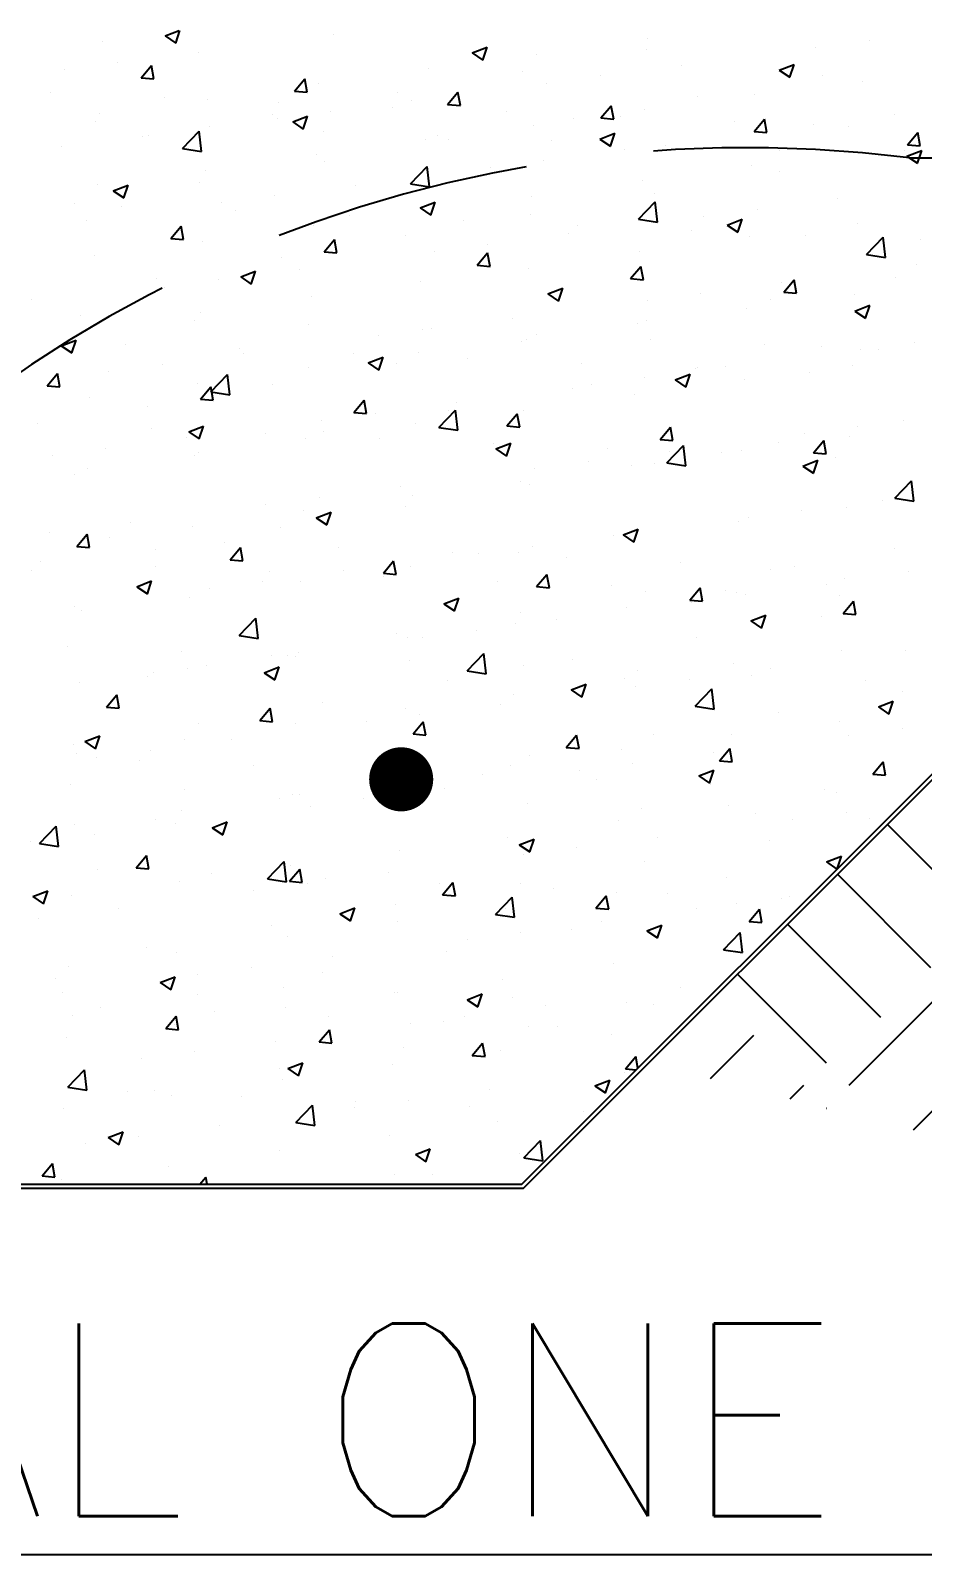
# Model space of a CAD drawing. Header units: inches. Extents: x -25328 to 8149, y -5530 to 4336.
# Drawn here: x 2849.33 to 2863.23, y -3275.64 to -3251.88 of the extents above; entities that cross this region are included whole.
import ezdxf

# ---------------------------------------------------------------- set-up
doc = ezdxf.new("R2010")
doc.units = ezdxf.units.IN
doc.header["$LTSCALE"] = 16
doc.header["$MEASUREMENT"] = 0
doc.linetypes.add('HIDDEN', pattern=[0.375, 0.25, -0.125])
doc.layers.get('0').update_dxf_attribs({"linetype": 'CONTINUOUS'})
for name, color, linetype in [('CONC', 3, 'CONTINUOUS'), ('HATCH', 8, 'CONTINUOUS'), ('TEXT', 11, 'CONTINUOUS')]:
    doc.layers.add(name, color=color, linetype=linetype)
doc.styles.add('PAYTS NOTES', font='romans.shx', dxfattribs={"width": 0.7, "height": 4.5})

# ---------------------------------------------------------------- blocks, each defined once
blk = doc.blocks.new('*X29')
at = {"color": 0}
for p, q in [((373.967, 183.415), (373.967, 183.415)), ((376.895, 183.697), (377.553, 183.95)), ((376.895, 183.697), (377.392, 183.362)), ((377.392, 183.362), (377.59, 183.95)), ((384.775, 183.774), (384.775, 183.774)), ((399.47, 183.57), (399.47, 183.57)), ((409.861, 183.479), (409.861, 183.479)), ((378.46, 182.943), (378.46, 182.943)), ((391.266, 182.897), (391.966, 183.165)), ((391.266, 182.897), (391.763, 182.561)), ((391.763, 182.561), (391.966, 183.165)), ((394.276, 182.82), (394.276, 182.82)), ((399.434, 183.039), (399.434, 183.039)), ((407.357, 183.15), (407.357, 183.15)), ((372.169, 182.115), (372.169, 182.115)), ((374.673, 182.444), (374.673, 182.444)), ((375.773, 181.739), (376.255, 182.314)), ((376.371, 181.687), (376.255, 182.314)), ((389.225, 182.18), (389.225, 182.18)), ((393.602, 182.038), (393.602, 182.038)), ((401.042, 182.318), (401.042, 182.318)), ((405.637, 182.096), (406.337, 182.364)), ((405.637, 182.096), (406.135, 181.76)), ((406.135, 181.76), (406.337, 182.364)), ((375.773, 181.739), (376.371, 181.687)), ((382.946, 181.112), (383.428, 181.686)), ((383.543, 181.059), (383.428, 181.686)), ((384.091, 181.476), (384.091, 181.476)), ((394.751, 181.49), (394.751, 181.49)), ((397.254, 181.82), (397.254, 181.82)), ((407.662, 181.844), (407.662, 181.844)), ((409.534, 181.585), (409.534, 181.585)), ((371.511, 181.037), (371.511, 181.037)), ((376.849, 180.812), (376.849, 180.812)), ((378.897, 180.726), (378.897, 180.726)), ((382.187, 180.586), (382.187, 180.586)), ((382.946, 181.112), (383.543, 181.06)), ((387.77, 181.037), (387.77, 181.037)), ((388.435, 180.659), (388.435, 180.659)), ((390.118, 180.484), (390.6, 181.059)), ((390.118, 180.484), (390.716, 180.432)), ((390.716, 180.432), (390.6, 181.059)), ((401.83, 180.843), (401.83, 180.843)), ((404.483, 180.945), (404.483, 180.945)), ((373.846, 180.086), (373.846, 180.086)), ((381.938, 180.036), (381.938, 180.036)), ((382.145, 179.83), (382.145, 179.83)), ((382.864, 179.671), (383.564, 179.94)), ((383.361, 179.335), (383.564, 179.94)), ((384.648, 180.16), (384.648, 180.16)), ((387.526, 180.36), (387.526, 180.36)), ((392.864, 180.135), (392.864, 180.135)), ((395.998, 179.842), (395.998, 179.842)), ((397.291, 179.857), (397.773, 180.431)), ((397.291, 179.857), (397.889, 179.805)), ((397.889, 179.804), (397.773, 180.431)), ((398.202, 179.909), (398.202, 179.909)), ((399.348, 180.241), (399.348, 180.241)), ((404.463, 179.229), (404.946, 179.804)), ((405.061, 179.177), (404.946, 179.804)), ((411.017, 180.034), (411.017, 180.034)), ((373.619, 179.694), (373.619, 179.694)), ((377.71, 178.427), (378.489, 179.238)), ((378.599, 178.288), (378.489, 179.238)), ((378.958, 179.468), (378.958, 179.468)), ((382.864, 179.671), (383.361, 179.336)), ((384.296, 179.243), (384.296, 179.243)), ((394.154, 179.491), (394.154, 179.491)), ((397.235, 178.87), (397.935, 179.139)), ((397.732, 178.535), (397.935, 179.139)), ((403.54, 179.684), (403.54, 179.684)), ((404.463, 179.229), (405.061, 179.177)), ((404.726, 179.206), (404.726, 179.206)), ((407.23, 179.535), (407.23, 179.535)), ((408.879, 179.458), (408.879, 179.458)), ((411.636, 178.602), (412.118, 179.176)), ((412.234, 178.549), (412.118, 179.176)), ((372.042, 178.5), (372.042, 178.5)), ((375.829, 178.999), (375.829, 178.999)), ((376.106, 179.034), (376.106, 179.034)), ((377.71, 178.427), (378.599, 178.289)), ((389.103, 178.851), (389.103, 178.851)), ((389.634, 179.017), (389.634, 179.017)), ((390.166, 178.841), (390.166, 178.841)), ((394.972, 178.792), (394.972, 178.792)), ((397.235, 178.87), (397.732, 178.535)), ((398.411, 178.374), (398.411, 178.374)), ((400.311, 178.566), (400.311, 178.566)), ((405.649, 178.341), (405.649, 178.341)), ((411.481, 178.344), (411.481, 178.344)), ((411.606, 178.069), (412.306, 178.338)), ((411.636, 178.602), (412.234, 178.55)), ((412.104, 177.734), (412.307, 178.338)), ((383.969, 178.147), (383.969, 178.147)), ((384.334, 177.84), (384.334, 177.84)), ((394.624, 177.875), (394.624, 177.875)), ((404.361, 177.616), (404.361, 177.616)), ((409.412, 178.256), (409.412, 178.256)), ((410.987, 178.115), (410.987, 178.115)), ((411.606, 178.069), (412.104, 177.734)), ((378.775, 177.397), (378.775, 177.397)), ((388.382, 176.771), (389.161, 177.583)), ((389.272, 176.633), (389.161, 177.583)), ((392.12, 177.546), (392.12, 177.546)), ((399.227, 176.912), (399.227, 176.912)), ((405.649, 177.343), (405.649, 177.343)), ((373.724, 176.757), (373.724, 176.757)), ((374.461, 176.446), (375.162, 176.715)), ((374.461, 176.446), (374.959, 176.11)), ((374.959, 176.11), (375.162, 176.714)), ((378.503, 176.839), (378.503, 176.839)), ((382.017, 176.216), (382.017, 176.216)), ((385.805, 176.714), (385.805, 176.714)), ((388.382, 176.771), (389.272, 176.634)), ((399.817, 176.342), (399.817, 176.342)), ((372.671, 175.838), (372.671, 175.838)), ((374.86, 175.728), (374.86, 175.728)), ((379.514, 175.886), (379.514, 175.886)), ((380.198, 175.503), (380.198, 175.503)), ((388.833, 175.645), (389.533, 175.914)), ((388.833, 175.645), (389.33, 175.31)), ((388.982, 175.522), (388.982, 175.522)), ((389.33, 175.309), (389.533, 175.913)), ((394.033, 176.162), (394.033, 176.162)), ((399.055, 175.116), (399.834, 175.928)), ((399.944, 174.978), (399.834, 175.928)), ((404.599, 175.591), (404.599, 175.591)), ((408.386, 176.09), (408.386, 176.09)), ((373.199, 175.055), (373.199, 175.055)), ((377.161, 174.218), (377.643, 174.792)), ((377.758, 174.165), (377.643, 174.792)), ((383.847, 174.818), (383.847, 174.818)), ((385.536, 175.277), (385.536, 175.277)), ((390.874, 175.052), (390.874, 175.052)), ((393.985, 175.341), (393.985, 175.341)), ((396.213, 174.826), (396.213, 174.826)), ((399.055, 175.116), (399.944, 174.978)), ((402.096, 175.261), (402.096, 175.261)), ((403.204, 174.844), (403.904, 175.113)), ((403.204, 174.844), (403.701, 174.509)), ((403.702, 174.508), (403.904, 175.113)), ((409.29, 174.927), (409.29, 174.927)), ((377.161, 174.218), (377.758, 174.165)), ((378.653, 174.068), (378.653, 174.068)), ((384.333, 173.59), (384.815, 174.165)), ((384.931, 173.537), (384.815, 174.164)), ((388.154, 174.34), (388.154, 174.34)), ((395.78, 174.43), (395.78, 174.43)), ((401.551, 174.601), (401.551, 174.601)), ((404.239, 174.287), (404.239, 174.287)), ((406.889, 174.375), (406.889, 174.375)), ((409.727, 173.461), (410.506, 174.273)), ((410.617, 173.323), (410.506, 174.273)), ((412.227, 174.15), (412.227, 174.15)), ((373.602, 173.428), (373.602, 173.428)), ((382.322, 173.339), (382.322, 173.339)), ((384.333, 173.59), (384.931, 173.538)), ((389.49, 173.602), (389.49, 173.602)), ((391.506, 172.963), (391.988, 173.537)), ((392.104, 172.91), (391.988, 173.537)), ((391.993, 173.931), (391.993, 173.931)), ((399.105, 173.583), (399.105, 173.583)), ((409.727, 173.461), (410.617, 173.323)), ((380.43, 172.42), (381.131, 172.688)), ((380.928, 172.084), (381.131, 172.688)), ((383.174, 172.77), (383.174, 172.77)), ((391.506, 172.963), (392.103, 172.91)), ((393.911, 172.833), (393.911, 172.833)), ((398.678, 172.335), (399.16, 172.91)), ((399.276, 172.282), (399.161, 172.909)), ((412.071, 172.977), (412.071, 172.977)), ((376.49, 172.338), (376.49, 172.338)), ((376.883, 171.942), (376.883, 171.942)), ((379.387, 172.272), (379.387, 172.272)), ((380.43, 172.42), (380.928, 172.084)), ((388.86, 172.193), (388.86, 172.193)), ((398.678, 172.335), (399.276, 172.283)), ((405.756, 172.145), (405.756, 172.145)), ((405.851, 171.707), (406.333, 172.282)), ((406.449, 171.655), (406.333, 172.282)), ((411.068, 172.378), (411.068, 172.378)), ((370.658, 171.337), (370.658, 171.337)), ((383.726, 171.489), (383.726, 171.489)), ((394.802, 171.619), (395.502, 171.888)), ((394.802, 171.619), (395.299, 171.283)), ((395.299, 171.283), (395.502, 171.887)), ((399.465, 171.317), (399.465, 171.317)), ((401.968, 171.647), (401.968, 171.647)), ((405.236, 171.377), (405.236, 171.377)), ((405.851, 171.707), (406.449, 171.655)), ((409.169, 171.598), (409.169, 171.598)), ((372.912, 170.618), (372.912, 170.618)), ((378.532, 170.739), (378.532, 170.739)), ((393.15, 170.486), (393.15, 170.486)), ((404.118, 170.958), (404.118, 170.958)), ((409.173, 170.818), (409.873, 171.087)), ((409.173, 170.818), (409.67, 170.482)), ((409.671, 170.482), (409.873, 171.086)), ((373.481, 170.099), (373.481, 170.099)), ((378.251, 170.393), (378.251, 170.393)), ((383.589, 170.167), (383.589, 170.167)), ((388.927, 169.942), (388.927, 169.942)), ((389.362, 169.987), (389.362, 169.987)), ((398.983, 170.254), (398.983, 170.254)), ((399.404, 170.376), (399.404, 170.376)), ((372.028, 169.194), (372.728, 169.463)), ((372.028, 169.194), (372.526, 168.859)), ((372.526, 168.859), (372.729, 169.463)), ((375.021, 169.275), (375.021, 169.275)), ((386.859, 169.658), (386.859, 169.658)), ((393.572, 169.375), (393.572, 169.375)), ((393.79, 169.504), (393.79, 169.504)), ((394.265, 169.716), (394.265, 169.716)), ((399.603, 169.491), (399.603, 169.491)), ((404.942, 169.265), (404.942, 169.265)), ((407.632, 169.181), (407.632, 169.181)), ((411.944, 169.362), (411.944, 169.362)), ((380.359, 169.05), (380.359, 169.05)), ((380.543, 168.826), (380.543, 168.826)), ((385.697, 168.824), (385.697, 168.824)), ((386.4, 168.394), (387.1, 168.662)), ((386.4, 168.394), (386.897, 168.058)), ((386.897, 168.058), (387.1, 168.662)), ((387.741, 168.374), (387.741, 168.374)), ((388.738, 168.864), (388.738, 168.864)), ((391.035, 168.599), (391.035, 168.599)), ((396.374, 168.373), (396.374, 168.373)), ((409.441, 169.033), (409.441, 169.033)), ((410.28, 169.04), (410.28, 169.04)), ((371.375, 167.323), (371.858, 167.898)), ((371.973, 167.271), (371.858, 167.897)), ((374.253, 167.998), (374.253, 167.998)), ((376.756, 168.328), (376.756, 168.328)), ((379.036, 167.03), (379.815, 167.842)), ((379.925, 166.892), (379.815, 167.842)), ((383.604, 168.16), (383.604, 168.16)), ((399.338, 167.703), (399.338, 167.703)), ((400.771, 167.593), (401.471, 167.861)), ((401.268, 167.257), (401.471, 167.861)), ((401.712, 168.147), (401.712, 168.147)), ((401.801, 168.18), (401.801, 168.18)), ((403.125, 168.201), (403.125, 168.201)), ((403.996, 167.629), (403.996, 167.629)), ((407.05, 167.922), (407.05, 167.922)), ((409.047, 168.27), (409.047, 168.27)), ((371.375, 167.323), (371.973, 167.271)), ((378.41, 167.41), (378.41, 167.41)), ((378.548, 166.696), (379.03, 167.27)), ((379.146, 166.643), (379.03, 167.27)), ((379.036, 167.03), (379.925, 166.892)), ((381.909, 167.373), (381.909, 167.373)), ((395.969, 167.179), (395.969, 167.179)), ((396.834, 167.373), (396.834, 167.373)), ((398.862, 166.925), (398.862, 166.925)), ((400.771, 167.593), (401.268, 167.257)), ((373.359, 166.77), (373.359, 166.77)), ((376.077, 166.372), (376.077, 166.372)), ((378.548, 166.696), (379.146, 166.643)), ((385.721, 166.068), (386.203, 166.643)), ((386.318, 166.016), (386.203, 166.642)), ((390.519, 166.542), (390.519, 166.542)), ((370.923, 165.535), (370.923, 165.535)), ((384.228, 165.714), (384.228, 165.714)), ((385.721, 166.068), (386.318, 166.016)), ((386.732, 166.043), (386.732, 166.043)), ((388.617, 165.535), (388.617, 165.535)), ((389.708, 165.375), (390.487, 166.187)), ((390.137, 166.178), (390.137, 166.178)), ((390.598, 165.237), (390.487, 166.187)), ((392.893, 165.441), (393.375, 166.015)), ((393.491, 165.388), (393.375, 166.015)), ((393.668, 166.175), (393.668, 166.175)), ((411.451, 165.682), (411.451, 165.682)), ((376.261, 165.31), (376.261, 165.31)), ((377.913, 164.882), (377.913, 164.882)), ((377.997, 165.168), (378.697, 165.437)), ((377.997, 165.168), (378.495, 164.833)), ((378.495, 164.832), (378.698, 165.437)), ((381.599, 165.084), (381.599, 165.084)), ((383.483, 164.831), (383.483, 164.831)), ((384.305, 165.177), (384.305, 165.177)), ((386.937, 164.859), (386.937, 164.859)), ((389.708, 165.375), (390.598, 165.237)), ((392.893, 165.441), (393.491, 165.388)), ((400.066, 164.813), (400.548, 165.388)), ((400.066, 164.813), (400.664, 164.761)), ((400.664, 164.76), (400.548, 165.387)), ((406.81, 165.089), (406.81, 165.089)), ((408.926, 164.941), (408.926, 164.941)), ((409.313, 165.418), (409.313, 165.418)), ((374.125, 164.383), (374.125, 164.383)), ((378.289, 164.081), (378.289, 164.081)), ((378.473, 164.176), (378.473, 164.176)), ((392.276, 164.633), (392.276, 164.633)), ((392.369, 164.367), (393.069, 164.636)), ((392.369, 164.367), (392.866, 164.032)), ((392.866, 164.032), (393.069, 164.636)), ((397.614, 164.408), (397.614, 164.408)), ((400.381, 163.72), (401.159, 164.532)), ((400.494, 164.257), (400.494, 164.257)), ((401.27, 163.582), (401.16, 164.531)), ((402.952, 164.182), (402.952, 164.182)), ((403.875, 164.3), (403.875, 164.3)), ((405.62, 164.681), (405.62, 164.681)), ((407.238, 164.186), (407.721, 164.76)), ((407.238, 164.186), (407.836, 164.133)), ((407.836, 164.133), (407.721, 164.76)), ((371.622, 164.054), (371.622, 164.054)), ((373.238, 163.441), (373.238, 163.441)), ((394.204, 163.429), (394.204, 163.429)), ((396.707, 163.759), (396.707, 163.759)), ((398.74, 163.596), (398.74, 163.596)), ((399.788, 163.679), (399.788, 163.679)), ((400.381, 163.72), (401.27, 163.582)), ((406.74, 163.566), (407.44, 163.835)), ((406.74, 163.566), (407.237, 163.231)), ((407.237, 163.231), (407.44, 163.835)), ((408.29, 163.957), (408.29, 163.957)), ((372.641, 163.175), (372.641, 163.175)), ((393.546, 162.847), (393.546, 162.847)), ((393.956, 162.678), (393.956, 162.678)), ((411.053, 162.065), (411.832, 162.876)), ((411.942, 161.927), (411.832, 162.876)), ((384.101, 162.099), (384.101, 162.099)), ((387.888, 162.598), (387.888, 162.598)), ((388.495, 162.206), (388.495, 162.206)), ((410.47, 161.973), (410.47, 161.973)), ((411.053, 162.065), (411.942, 161.927)), ((381.597, 161.769), (381.597, 161.769)), ((383.361, 161.502), (383.361, 161.502)), ((383.966, 161.142), (384.667, 161.411)), ((384.464, 160.806), (384.667, 161.41)), ((388.124, 161.677), (388.124, 161.677)), ((406.683, 161.474), (406.683, 161.474)), ((408.804, 161.612), (408.804, 161.612)), ((375.282, 160.938), (375.282, 160.938)), ((378.167, 160.752), (378.167, 160.752)), ((382.292, 160.676), (382.292, 160.676)), ((383.966, 161.142), (384.464, 160.807)), ((398.338, 160.341), (399.038, 160.61)), ((398.835, 160.005), (399.038, 160.61)), ((403.753, 160.971), (403.753, 160.971)), ((404.179, 161.145), (404.179, 161.145)), ((371.495, 160.439), (371.495, 160.439)), ((372.763, 159.801), (373.245, 160.376)), ((372.763, 159.801), (373.361, 159.749)), ((373.116, 160.112), (373.116, 160.112)), ((373.361, 159.749), (373.245, 160.375)), ((374.314, 160.2), (374.314, 160.2)), ((379.652, 159.974), (379.652, 159.974)), ((394.076, 159.815), (394.076, 159.815)), ((397.864, 160.313), (397.864, 160.313)), ((398.338, 160.341), (398.835, 160.006)), ((398.619, 160.267), (398.619, 160.267)), ((371.084, 159.082), (371.084, 159.082)), ((376.46, 159.675), (376.46, 159.675)), ((379.936, 159.174), (380.418, 159.748)), ((379.936, 159.174), (380.533, 159.121)), ((380.533, 159.121), (380.418, 159.748)), ((384.99, 159.749), (384.99, 159.749)), ((387.108, 158.546), (387.59, 159.121)), ((387.706, 158.494), (387.59, 159.12)), ((390.328, 159.523), (390.328, 159.523)), ((391.573, 159.485), (391.573, 159.485)), ((393.425, 159.518), (393.425, 159.518)), ((395.667, 159.298), (395.667, 159.298)), ((401.005, 159.072), (401.005, 159.072)), ((411.039, 159.715), (411.039, 159.715)), ((370.628, 158.674), (370.628, 158.674)), ((376.422, 158.857), (376.422, 158.857)), ((381.76, 158.631), (381.76, 158.631)), ((385.257, 158.653), (385.257, 158.653)), ((387.099, 158.406), (387.099, 158.406)), ((387.108, 158.546), (387.706, 158.494)), ((388.374, 158.877), (388.374, 158.877)), ((394.281, 157.919), (394.763, 158.493)), ((394.879, 157.866), (394.763, 158.493)), ((405.207, 158.714), (405.207, 158.714)), ((406.343, 158.847), (406.343, 158.847)), ((411.681, 158.621), (411.681, 158.621)), ((375.564, 157.917), (376.264, 158.185)), ((375.564, 157.917), (376.062, 157.581)), ((376.062, 157.581), (376.264, 158.185)), ((378.967, 157.825), (378.967, 157.825)), ((381.47, 158.155), (381.47, 158.155)), ((383.239, 158.173), (383.239, 158.173)), ((392.437, 158.18), (392.437, 158.18)), ((394.281, 157.919), (394.878, 157.866)), ((397.775, 157.954), (397.775, 157.954)), ((399.375, 157.713), (399.375, 157.713)), ((401.453, 157.291), (401.935, 157.866)), ((402.051, 157.239), (401.936, 157.865)), ((403.113, 157.729), (403.113, 157.729)), ((403.631, 157.643), (403.631, 157.643)), ((407.839, 158.029), (407.839, 158.029)), ((408.682, 158.283), (408.682, 158.283)), ((372.651, 156.994), (372.651, 156.994)), ((378.045, 157.424), (378.045, 157.424)), ((389.935, 157.116), (390.636, 157.385)), ((389.935, 157.116), (390.433, 156.78)), ((390.433, 156.78), (390.636, 157.384)), ((398.497, 156.938), (398.497, 156.938)), ((401.453, 157.291), (402.051, 157.239)), ((401.549, 157.2), (401.549, 157.2)), ((404.052, 157.53), (404.052, 157.53)), ((408.452, 157.503), (408.452, 157.503)), ((408.626, 156.664), (409.108, 157.238)), ((409.224, 156.611), (409.108, 157.238)), ((372.994, 156.783), (372.994, 156.783)), ((380.362, 155.634), (381.14, 156.446)), ((381.251, 155.496), (381.141, 156.445)), ((393.543, 156.712), (393.543, 156.712)), ((395.233, 156.369), (395.233, 156.369)), ((404.307, 156.315), (405.007, 156.584)), ((404.307, 156.315), (404.804, 155.979)), ((404.804, 155.979), (405.007, 156.583)), ((407.603, 156.518), (407.603, 156.518)), ((408.626, 156.664), (409.224, 156.611)), ((380.362, 155.634), (381.251, 155.496)), ((387.711, 155.711), (387.711, 155.711)), ((388.252, 155.548), (388.252, 155.548)), ((388.942, 155.541), (388.942, 155.541)), ((391.446, 155.87), (391.446, 155.87)), ((393.303, 156.189), (393.303, 156.189)), ((401.771, 155.517), (401.771, 155.517)), ((372.324, 155.117), (372.324, 155.117)), ((377.662, 154.891), (377.662, 154.891)), ((383.118, 154.844), (383.118, 154.844)), ((391.034, 153.979), (391.813, 154.79)), ((391.923, 153.841), (391.813, 154.79)), ((408.561, 154.954), (408.561, 154.954)), ((411.524, 154.916), (411.524, 154.916)), ((377.924, 154.095), (377.924, 154.095)), ((378.839, 154.211), (378.839, 154.211)), ((381.533, 153.891), (382.233, 154.159)), ((381.879, 154.71), (381.879, 154.71)), ((382.031, 153.555), (382.234, 154.159)), ((382.627, 154.709), (382.627, 154.709)), ((383.001, 154.666), (383.001, 154.666)), ((388.339, 154.44), (388.339, 154.44)), ((393.677, 154.215), (393.677, 154.215)), ((395.939, 154.516), (395.939, 154.516)), ((403.51, 154.314), (403.51, 154.314)), ((405.209, 154.085), (405.209, 154.085)), ((372.873, 153.454), (372.873, 153.454)), ((376.047, 153.709), (376.047, 153.709)), ((376.336, 153.881), (376.336, 153.881)), ((381.533, 153.891), (382.031, 153.555)), ((390.107, 153.515), (390.107, 153.515)), ((391.034, 153.979), (391.923, 153.841)), ((398.375, 153.609), (398.375, 153.609)), ((399.015, 153.989), (399.015, 153.989)), ((401.421, 153.586), (401.421, 153.586)), ((404.354, 153.764), (404.354, 153.764)), ((409.692, 153.538), (409.692, 153.538)), ((374.15, 152.279), (374.633, 152.854)), ((374.748, 152.227), (374.633, 152.854)), ((393.182, 152.86), (393.182, 152.86)), ((395.905, 153.09), (396.605, 153.358)), ((395.905, 153.09), (396.402, 152.754)), ((396.402, 152.754), (396.605, 153.358)), ((398.918, 153.256), (398.918, 153.256)), ((401.706, 152.324), (402.485, 153.135)), ((402.596, 152.185), (402.485, 153.135)), ((411.422, 153.019), (411.422, 153.019)), ((374.15, 152.279), (374.748, 152.227)), ((381.323, 151.652), (381.805, 152.226)), ((381.921, 151.599), (381.805, 152.226)), ((384.275, 152.514), (384.275, 152.514)), ((388.13, 152.22), (388.13, 152.22)), ((392.602, 152.425), (392.602, 152.425)), ((401.706, 152.324), (402.596, 152.186)), ((405.59, 152.018), (405.59, 152.018)), ((410.276, 152.289), (410.976, 152.558)), ((410.276, 152.289), (410.773, 151.953)), ((410.773, 151.953), (410.976, 152.557)), ((378.444, 151.513), (378.444, 151.513)), ((381.323, 151.652), (381.921, 151.6)), ((382.996, 151.515), (382.996, 151.515)), ((386.312, 151.597), (386.312, 151.597)), ((388.496, 151.024), (388.978, 151.599)), ((388.815, 151.926), (388.815, 151.926)), ((389.094, 150.972), (388.978, 151.599)), ((408.439, 151.625), (408.439, 151.625)), ((411.397, 151.301), (411.397, 151.301)), ((372.612, 150.512), (372.612, 150.512)), ((373.131, 150.665), (373.831, 150.934)), ((373.131, 150.665), (373.628, 150.33)), ((373.629, 150.329), (373.831, 150.934)), ((377.802, 150.766), (377.802, 150.766)), ((379.996, 150.765), (379.996, 150.765)), ((388.496, 151.024), (389.093, 150.972)), ((395.668, 150.397), (396.15, 150.971)), ((396.266, 150.344), (396.15, 150.971)), ((399.758, 151.017), (399.758, 151.017)), ((403.388, 150.985), (403.388, 150.985)), ((408.893, 150.972), (408.893, 150.972)), ((372.751, 150.125), (372.751, 150.125)), ((373.705, 149.937), (373.705, 149.937)), ((376.209, 150.267), (376.209, 150.267)), ((388.075, 150.084), (388.202, 150.133)), ((388.165, 150.022), (388.203, 150.133)), ((393.926, 150.016), (393.926, 150.016)), ((395.668, 150.397), (396.266, 150.344)), ((398.254, 150.281), (398.254, 150.281)), ((402.578, 150.14), (402.578, 150.14)), ((402.841, 149.769), (403.323, 150.344)), ((403.439, 149.717), (403.323, 150.343)), ((375.715, 149.781), (375.715, 149.781)), ((381.053, 149.556), (381.053, 149.556)), ((391.73, 149.105), (391.73, 149.105)), ((393.06, 149.531), (393.06, 149.531)), ((396.287, 149.312), (396.287, 149.312)), ((398.791, 149.642), (398.791, 149.642)), ((401.874, 149.063), (402.574, 149.332)), ((402.371, 148.728), (402.574, 149.332)), ((402.841, 149.769), (403.439, 149.717)), ((410.013, 149.142), (410.496, 149.716)), ((410.013, 149.142), (410.611, 149.089)), ((410.611, 149.089), (410.496, 149.716)), ((372.485, 148.664), (372.485, 148.664)), ((377.824, 148.438), (377.824, 148.438)), ((389.972, 148.481), (389.972, 148.481)), ((397.068, 148.879), (397.068, 148.879)), ((401.874, 149.063), (402.371, 148.728)), ((402.406, 148.654), (402.406, 148.654)), ((407.744, 148.428), (407.744, 148.428)), ((382.263, 148.013), (382.263, 148.013)), ((382.875, 148.186), (382.875, 148.186)), ((383.162, 148.213), (383.162, 148.213)), ((386.184, 147.982), (386.184, 147.982)), ((388.5, 147.987), (388.5, 147.987)), ((393.838, 147.761), (393.838, 147.761)), ((403.267, 147.656), (403.267, 147.656)), ((408.318, 148.296), (408.318, 148.296)), ((376.431, 147.012), (376.431, 147.012)), ((377.681, 147.437), (377.681, 147.437)), ((383.681, 147.653), (383.681, 147.653)), ((398.132, 146.952), (398.132, 146.952)), ((399.176, 147.536), (399.176, 147.536)), ((404.515, 147.31), (404.515, 147.31)), ((406.263, 147.028), (406.263, 147.028)), ((408.766, 147.357), (408.766, 147.357)), ((409.853, 147.085), (409.853, 147.085)), ((371.015, 145.893), (371.794, 146.705)), ((371.904, 145.755), (371.794, 146.704)), ((372.63, 146.797), (372.63, 146.797)), ((373.578, 146.323), (373.578, 146.323)), ((377.365, 146.821), (377.365, 146.821)), ((379.1, 146.639), (379.8, 146.908)), ((379.1, 146.639), (379.597, 146.304)), ((379.598, 146.303), (379.8, 146.907)), ((370.599, 146.011), (370.599, 146.011)), ((371.015, 145.893), (371.904, 145.755)), ((371.075, 145.993), (371.075, 145.993)), ((387.887, 145.562), (387.887, 145.562)), ((392.938, 146.202), (392.938, 146.202)), ((393.471, 145.838), (394.172, 146.107)), ((393.471, 145.838), (393.969, 145.503)), ((393.969, 145.502), (394.172, 146.107)), ((396.16, 145.698), (396.16, 145.698)), ((399.947, 146.196), (399.947, 146.196)), ((405.177, 146.051), (405.177, 146.051)), ((375.538, 144.757), (376.02, 145.332)), ((376.136, 144.705), (376.02, 145.332)), ((381.687, 144.238), (382.466, 145.049)), ((382.577, 144.099), (382.466, 145.049)), ((382.753, 144.858), (382.753, 144.858)), ((393.656, 145.368), (393.656, 145.368)), ((399.345, 145.05), (399.345, 145.05)), ((407.843, 145.037), (408.543, 145.306)), ((407.843, 145.037), (408.34, 144.702)), ((408.196, 144.967), (408.196, 144.967)), ((408.341, 144.702), (408.543, 145.306)), ((373.726, 144.698), (373.726, 144.698)), ((375.538, 144.757), (376.136, 144.705)), ((377.559, 144.108), (377.559, 144.108)), ((379.064, 144.473), (379.064, 144.473)), ((381.687, 144.238), (382.577, 144.1)), ((382.711, 144.13), (383.193, 144.704)), ((382.711, 144.13), (383.308, 144.078)), ((383.308, 144.077), (383.193, 144.704)), ((384.402, 144.247), (384.402, 144.247)), ((387.341, 144.537), (387.341, 144.537)), ((403.145, 144.327), (403.145, 144.327)), ((370.698, 143.414), (371.398, 143.682)), ((370.698, 143.414), (371.195, 143.078)), ((371.195, 143.078), (371.398, 143.682)), ((372.508, 143.468), (372.508, 143.468)), ((381.05, 143.708), (381.05, 143.708)), ((383.554, 144.038), (383.554, 144.038)), ((389.74, 144.022), (389.74, 144.022)), ((389.883, 143.502), (390.365, 144.077)), ((389.883, 143.502), (390.481, 143.45)), ((390.481, 143.45), (390.365, 144.077)), ((392.36, 142.582), (393.139, 143.394)), ((393.249, 142.444), (393.139, 143.394)), ((393.514, 144.049), (393.514, 144.049)), ((395.078, 143.796), (395.078, 143.796)), ((397.056, 142.875), (397.538, 143.449)), ((397.654, 142.822), (397.538, 143.449)), ((398.011, 143.623), (398.011, 143.623)), ((400.417, 143.57), (400.417, 143.57)), ((406.135, 143.413), (406.135, 143.413)), ((374.735, 142.877), (374.735, 142.877)), ((385.069, 142.613), (385.769, 142.882)), ((385.567, 142.277), (385.769, 142.881)), ((387.682, 143.048), (387.682, 143.048)), ((392.817, 142.873), (392.817, 142.873)), ((397.056, 142.875), (397.654, 142.823)), ((401.742, 142.854), (401.742, 142.854)), ((403.632, 143.084), (403.632, 143.084)), ((404.228, 142.247), (404.71, 142.822)), ((404.826, 142.195), (404.711, 142.822)), ((405.755, 143.345), (405.755, 143.345)), ((370.947, 142.378), (370.947, 142.378)), ((381.85, 142.047), (381.85, 142.047)), ((385.069, 142.613), (385.567, 142.277)), ((387.766, 142.233), (387.766, 142.233)), ((392.36, 142.582), (393.249, 142.444)), ((397.316, 142.252), (397.316, 142.252)), ((399.44, 141.812), (400.141, 142.081)), ((399.938, 141.476), (400.141, 142.08)), ((404.228, 142.247), (404.826, 142.195)), ((382.631, 141.529), (382.631, 141.529)), ((391.026, 141.424), (391.026, 141.424)), ((393.529, 141.754), (393.529, 141.754)), ((395.91, 141.853), (395.91, 141.853)), ((399.44, 141.812), (399.938, 141.476)), ((403.032, 140.927), (403.811, 141.739)), ((403.922, 140.789), (403.811, 141.739)), ((376.018, 141.046), (376.018, 141.046)), ((377.437, 140.779), (377.437, 140.779)), ((384.71, 140.593), (384.71, 140.593)), ((390.078, 140.852), (390.078, 140.852)), ((403.023, 140.998), (403.023, 140.998)), ((403.032, 140.927), (403.922, 140.789)), ((372.386, 140.139), (372.386, 140.139)), ((380.923, 140.094), (380.923, 140.094)), ((384.246, 139.851), (384.246, 139.851)), ((397.889, 140.294), (397.889, 140.294)), ((371.778, 139.588), (371.778, 139.588)), ((376.667, 139.388), (377.367, 139.656)), ((376.667, 139.388), (377.164, 139.052)), ((377.116, 139.363), (377.116, 139.363)), ((377.164, 139.052), (377.367, 139.656)), ((378.42, 139.764), (378.42, 139.764)), ((382.455, 139.137), (382.455, 139.137)), ((392.695, 139.544), (392.695, 139.544)), ((401.001, 139.14), (401.001, 139.14)), ((372.104, 138.933), (372.104, 138.933)), ((378.414, 138.85), (378.414, 138.85)), ((387.644, 138.904), (387.644, 138.904)), ((387.793, 138.912), (387.793, 138.912)), ((391.038, 138.587), (391.738, 138.855)), ((391.038, 138.587), (391.536, 138.251)), ((391.536, 138.251), (391.739, 138.855)), ((393.131, 138.686), (393.131, 138.686)), ((398.469, 138.461), (398.469, 138.461)), ((372.582, 137.849), (372.582, 137.849)), ((373.887, 138.245), (373.887, 138.245)), ((376.925, 137.235), (377.408, 137.81)), ((377.523, 137.183), (377.408, 137.81)), ((379.225, 138.019), (379.225, 138.019)), ((382.51, 138.2), (382.51, 138.2)), ((384.563, 137.794), (384.563, 137.794)), ((390.898, 137.809), (390.898, 137.809)), ((394.686, 138.308), (394.686, 138.308)), ((399.729, 138.354), (399.729, 138.354)), ((376.925, 137.235), (377.523, 137.183)), ((377.316, 137.45), (377.316, 137.45)), ((384.098, 136.608), (384.58, 137.182)), ((384.696, 136.555), (384.58, 137.182)), ((388.395, 137.48), (388.395, 137.48)), ((389.901, 137.568), (389.901, 137.568)), ((393.897, 137.353), (393.897, 137.353)), ((395.24, 137.343), (395.24, 137.343)), ((397.767, 136.965), (397.767, 136.965)), ((400.578, 137.117), (400.578, 137.117)), ((372.265, 136.81), (372.265, 136.81)), ((382.08, 136.648), (382.08, 136.648)), ((384.098, 136.608), (384.696, 136.556)), ((388.065, 136.352), (388.065, 136.352)), ((391.271, 135.98), (391.753, 136.555)), ((391.869, 135.928), (391.753, 136.555)), ((375.789, 135.82), (375.789, 135.82)), ((378.292, 136.15), (378.292, 136.15)), ((382.636, 135.361), (383.336, 135.63)), ((383.134, 135.026), (383.336, 135.63)), ((387.522, 135.575), (387.522, 135.575)), ((391.271, 135.98), (391.868, 135.928)), ((392.574, 136.215), (392.574, 136.215)), ((398.443, 135.353), (398.925, 135.927)), ((399.025, 135.387), (398.925, 135.927)), ((372.341, 134.496), (373.12, 135.308)), ((373.23, 134.358), (373.12, 135.308)), ((382.233, 135.35), (382.233, 135.35)), ((382.388, 134.871), (382.388, 134.871)), ((382.636, 135.361), (383.133, 135.026)), ((397.007, 134.56), (397.707, 134.829)), ((397.505, 134.225), (397.708, 134.829)), ((398.371, 135.195), (398.371, 135.195)), ((398.443, 135.353), (398.947, 135.309)), ((372.341, 134.496), (373.23, 134.358)), ((375.127, 134.28), (375.127, 134.28)), ((376.401, 134.349), (376.401, 134.349)), ((377.194, 134.121), (377.194, 134.121)), ((392.055, 134.364), (392.055, 134.364)), ((397.007, 134.56), (397.505, 134.225)), ((372.143, 133.481), (372.143, 133.481)), ((380.465, 134.054), (380.465, 134.054)), ((383.013, 132.841), (383.792, 133.653)), ((383.903, 132.703), (383.792, 133.653)), ((385.764, 133.536), (385.764, 133.536)), ((385.803, 133.829), (385.803, 133.829)), ((388.268, 133.865), (388.268, 133.865)), ((391.142, 133.603), (391.142, 133.603)), ((379.449, 132.704), (379.449, 132.704)), ((383.013, 132.841), (383.903, 132.703)), ((392.452, 132.886), (392.452, 132.886)), ((396.48, 133.377), (396.48, 133.377)), ((374.234, 132.136), (374.934, 132.405)), ((374.234, 132.136), (374.731, 131.801)), ((374.731, 131.8), (374.934, 132.405)), ((375.662, 132.206), (375.662, 132.206)), ((387.401, 132.246), (387.401, 132.246)), ((393.686, 131.186), (394.464, 131.998)), ((394.575, 131.048), (394.465, 131.997)), ((373.158, 131.876), (373.158, 131.876)), ((382.267, 131.542), (382.267, 131.542)), ((388.605, 131.335), (389.305, 131.604)), ((388.605, 131.335), (389.102, 131)), ((389.103, 130.999), (389.305, 131.604)), ((393.484, 131.386), (393.484, 131.386)), ((371.14, 130.341), (371.622, 130.916)), ((371.738, 130.288), (371.623, 130.915)), ((377.073, 130.792), (377.073, 130.792)), ((393.686, 131.186), (394.575, 131.048)), ((371.14, 130.341), (371.738, 130.289)), ((372.022, 130.152), (372.022, 130.152)), ((378.512, 129.95), (378.795, 130.288)), ((378.857, 129.95), (378.795, 130.288)), ((387.652, 130.385), (387.652, 130.385)), ((389.424, 130.42), (389.424, 130.42))]:
    blk.add_line(p, q, dxfattribs=at)

msp = doc.modelspace()

# ---------------------------------------------------------------- hatches: boundary and pattern name
at = {"layer": 'HATCH'}
h = msp.add_hatch(dxfattribs=at)
h.set_pattern_fill('SITEWORK_EARTH_C', color=256, scale=10, angle=45, style=0)
h.set_pattern_definition([(225, (9080.728, -889.274), (-4e-15, -14.142136), [4.5, -5.5]), (225, (9083.91, -892.456), (-4e-15, -14.142136), [4.5, -5.5]), (225, (9083.132, -891.678), (-4e-15, -14.142136), [4.6, -5.4]), (225, (9082.354, -890.9), (-4e-15, -14.142136), [4.6, -5.4]), (225, (9081.576, -890.122), (-4e-15, -14.142136), [4.6, -5.4]), (225, (9081.576, -883.051), (-4e-15, -14.142136), [4.5, -5.5]), (225, (9082.354, -883.829), (-4e-15, -14.142136), [4.5, -5.5]), (225, (9083.132, -884.607), (-4e-15, -14.142136), [4.5, -5.5]), (225, (9083.91, -885.385), (-4e-15, -14.142136), [4.5, -5.5]), (225, (9080.728, -882.203), (-4e-15, -14.142136), [4.5, -5.5]), (315, (9073.94, -888.991), (14.142136, -4e-15), [4.5, -5.5]), (315, (9077.192, -885.738), (14.142136, -4e-15), [4.5, -5.5]), (315, (9076.344, -886.587), (14.142136, -4e-15), [4.5, -5.5]), (315, (9075.566, -887.365), (14.142136, -4e-15), [4.5, -5.5]), (315, (9074.788, -888.142), (14.142136, -4e-15), [4.5, -5.5]), (315, (9081.859, -888.142), (14.142136, -4e-15), [4.6, -5.4]), (315, (9082.637, -887.365), (14.142136, -4e-15), [4.6, -5.4]), (315, (9083.415, -886.587), (14.142136, -4e-15), [4.6, -5.4]), (315, (9084.263, -885.738), (14.142136, -4e-15), [4.5, -5.5]), (315, (9081.081, -888.92), (14.142136, -4e-15), [4.5, -5.5])])
h.paths.add_polyline_path([(2879.87080302, -3262.06313377), (2884.04319574, -3263.06815002), (2887.05046554, -3259.5709254), (2887.88903168, -3257.63444767), (2890.5325798, -3255.94259421), (2871.00003496, -3255.94259421), (2858.95953395, -3267.98309522), (2865.75975519, -3269.69344124), (2866.65615607, -3267.7858622), (2869.20076845, -3268.82635867), (2871.10923287, -3267.17890701), (2874.46349744, -3265.99389968), (2877.99125939, -3263.85510065)])
h.paths.add_polyline_path([(2875.56544248, -3261.06857659), (2893.88687105, -3261.06857659), (2893.88687105, -3258.81857659), (2875.56544248, -3258.81857659)], flags=9)

# ---------------------------------------------------------------- linework, layer by layer
at = {"layer": 'CONC', "color": 3, "linetype": 'HIDDEN'}
msp.add_line((2863.03076368, -3253.87120818), (2905.14902236, -3253.87120818), dxfattribs=at)
at = {"layer": 'CONC', "color": 3}
for p, q in [((2856.9881725, -3269.86615671), (2870.9741725, -3255.88015671)), ((2841.0041725, -3269.86615671), (2856.9881725, -3269.86615671))]:
    msp.add_line(p, q, dxfattribs=at)
at = {"layer": 'CONC', "color": 8}
for p, q in [((2857.01403496, -3269.92859421), (2871.00003496, -3255.94259421)), ((2841.0041725, -3269.92859421), (2857.01403496, -3269.92859421))]:
    msp.add_line(p, q, dxfattribs=at)
at = {"layer": 'CONC', "color": 3, "linetype": 'HIDDEN'}
msp.add_arc((2860.49838057, -3273.80025968), 20.08930208, 82.758240091, 148.447731147, dxfattribs=at)
at = {"layer": 'TEXT', "const_width": 0.4995}
msp.add_lwpolyline([(2854.85839374, -3263.55521728, 1), (2855.35789374, -3263.55521728, 1)], format="xyb", close=True, dxfattribs=at)

# ---------------------------------------------------------------- block references
at = {"layer": 'CONC', "color": 8, "xscale": 0.3329999999987194, "yscale": 0.3329999999987194, "zscale": 0.3329999999987194}
msp.add_blockref('*X29', (2725.92326676, -3313.13958199), dxfattribs=at)

# ---------------------------------------------------------------- texts
at = {"layer": 'TEXT', "color": 3, "style": 'PAYTS NOTES'}
msp.add_text('%%UTYPICAL ONE STORY WALL SECTION    M ', height=3, dxfattribs=at).set_placement((2836.45333644, -3275.03712374))

doc.saveas('drawing.dxf')
